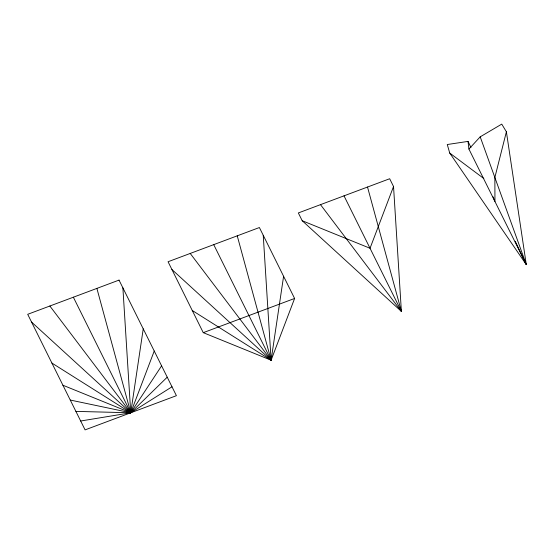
<?xml version="1.0" encoding="UTF-8"?>
<svg xmlns="http://www.w3.org/2000/svg" width="554" height="554" viewBox="0 0 554 554"><rect width="100%" height="100%" fill="white"/><g stroke="black" fill="none" stroke-linecap="round" stroke-linejoin="round"><path stroke-width="0.83" d="M80.669 421.005L130.744 412.778L143.237 328.847M192.259 310.489L271.107 360.211L294.603 298.454L259.39 227.535L168.056 261.744L203.27 332.663L271.107 360.211L283.593 276.28M506.391 131.797L526.3 264.639L468.919 149.061L480.2 136.838L501.758 124.117L506.391 131.797L494.861 177.474L494.951 201.483L493.081 196.843M75.898 411.387L130.744 412.778L154.241 351.021M393.534 186.511L370.037 248.268L302.2 220.721L298.343 212.944L389.677 178.741L393.534 186.511L401.387 311.417L302.2 220.721M70.268 400.05L130.744 412.778L161.602 365.841M62.914 385.231L130.744 412.778L167.232 377.184M51.903 363.057L130.744 412.778L172.003 386.796M203.27 332.663L294.603 298.454M470.942 147.544L468.033 141.402L447.279 144.518L449.716 153.029L526.3 264.639L480.2 136.838M449.716 153.029L483.829 178.54M171.913 269.514L271.107 360.211L263.247 235.305M31.557 322.082L130.744 412.778L122.891 287.872M320.496 204.648L401.387 311.417L367.517 187.037M190.216 253.441L271.107 360.211L237.237 235.831M49.853 306.009L130.744 412.778L96.881 288.399M344.006 195.846L401.387 311.417M213.726 244.639L271.107 360.211M73.363 297.207L130.744 412.778M515.262 241.288L526.3 264.639M468.033 141.402L468.919 149.061M119.034 280.102L27.7 314.312L85.081 429.883L176.414 395.681L119.034 280.102"/></g></svg>
